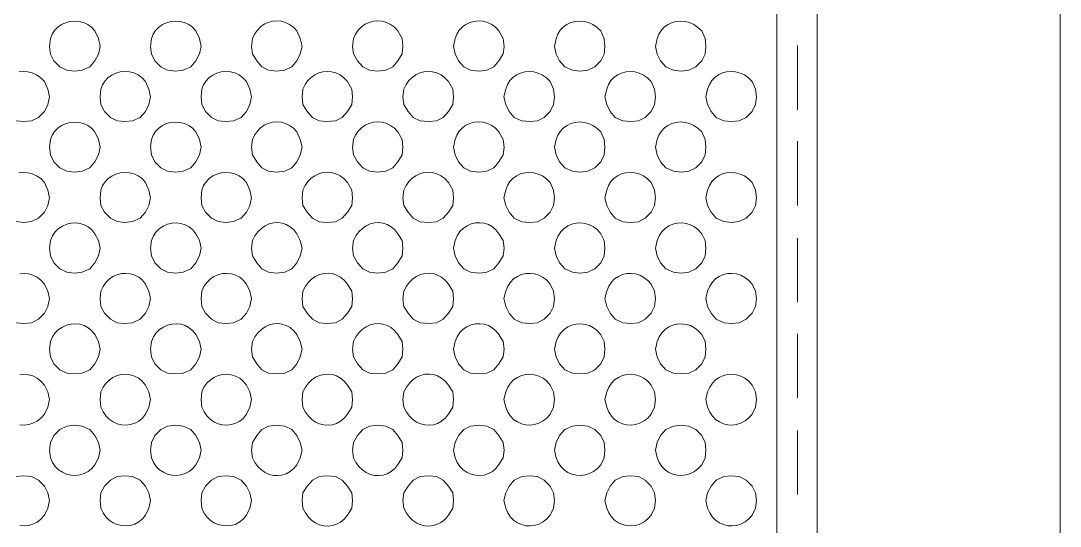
# Model space of a CAD drawing. Extents: x 0 to 248, y -13 to 228.
# Drawn here: x 107.47 to 138.75, y 74.62 to 89.84 of the extents above; entities that cross this region are included whole.
import ezdxf

# ---------------------------------------------------------------- set-up
doc = ezdxf.new("R2010")
doc.units = 0
doc.layers.add('GEOMETRY', color=7, linetype='Continuous')

msp = doc.modelspace()

# ---------------------------------------------------------------- linework, layer by layer
at = {"layer": 'GEOMETRY', "lineweight": 13}
for points in [[(138.747, 18.347), (138.747, 126.021)], [(131.433, 118.732), (131.433, 25.662)], [(130.223, 117.523), (130.223, 26.873)], [(130.841, 89.091), (130.841, 87.159)], [(107.329, 86.825), (107.561, 86.8), (107.792, 86.825), (107.999, 86.929), (108.179, 87.109), (108.282, 87.314), (108.334, 87.546), (108.334, 87.546), (108.282, 87.778), (108.179, 88.011), (108.064, 88.123), (107.94, 88.208), (107.809, 88.267), (107.675, 88.3), (107.54, 88.309), (107.408, 88.295)], [(130.841, 86.207), (130.841, 84.276)], [(107.329, 83.788), (107.561, 83.761), (107.792, 83.788), (107.999, 83.89), (108.179, 84.07), (108.282, 84.277), (108.334, 84.507), (108.334, 84.507), (108.282, 84.739), (108.179, 84.972), (108.064, 85.084), (107.94, 85.169), (107.809, 85.227), (107.675, 85.261), (107.54, 85.27), (107.408, 85.256)], [(130.841, 83.296), (130.841, 81.366)], [(107.329, 80.747), (107.561, 80.722), (107.792, 80.747), (107.999, 80.851), (108.179, 81.031), (108.282, 81.238), (108.334, 81.47), (108.334, 81.47), (108.282, 81.7), (108.179, 81.907), (108.072, 82.025), (107.955, 82.116), (107.83, 82.18), (107.7, 82.218), (107.568, 82.232), (107.438, 82.222)], [(130.841, 80.414), (130.841, 78.481)], [(107.441, 77.675), (107.571, 77.665), (107.703, 77.679), (107.832, 77.719), (107.957, 77.784), (108.073, 77.875), (108.179, 77.994), (108.282, 78.199), (108.334, 78.431), (108.334, 78.431), (108.282, 78.661), (108.179, 78.868), (108.072, 78.987), (107.954, 79.078), (107.829, 79.142), (107.699, 79.181), (107.568, 79.195), (107.438, 79.184)], [(130.841, 77.503), (130.841, 75.571)], [(107.441, 74.637), (107.572, 74.627), (107.703, 74.641), (107.833, 74.681), (107.957, 74.745), (108.073, 74.836), (108.179, 74.955), (108.282, 75.16), (108.334, 75.392), (108.334, 75.392), (108.282, 75.622), (108.179, 75.829), (107.999, 76.009), (107.792, 76.113), (107.561, 76.138), (107.329, 76.113)]]:
    msp.add_lwpolyline(points, dxfattribs=at)
for points in [[(109.853, 89.066), (109.801, 89.298), (109.699, 89.529), (109.596, 89.64), (109.479, 89.725), (109.351, 89.784), (109.217, 89.817), (109.079, 89.827), (108.943, 89.813), (108.811, 89.778), (108.688, 89.72), (108.578, 89.643), (108.483, 89.546), (108.409, 89.431), (108.359, 89.298), (108.333, 89.066), (108.359, 88.834), (108.461, 88.629), (108.642, 88.449), (108.848, 88.345), (109.08, 88.318), (109.312, 88.345), (109.543, 88.449), (109.699, 88.629), (109.801, 88.834), (109.853, 89.066)], [(112.891, 89.066), (112.839, 89.298), (112.738, 89.529), (112.635, 89.64), (112.518, 89.725), (112.39, 89.784), (112.256, 89.817), (112.118, 89.827), (111.982, 89.813), (111.85, 89.778), (111.727, 89.72), (111.617, 89.643), (111.523, 89.546), (111.449, 89.431), (111.398, 89.298), (111.371, 89.066), (111.398, 88.836), (111.5, 88.629), (111.681, 88.449), (111.886, 88.345), (112.119, 88.318), (112.35, 88.345), (112.582, 88.449), (112.738, 88.629), (112.839, 88.836), (112.891, 89.066)], [(115.93, 89.066), (115.878, 89.298), (115.776, 89.529), (115.671, 89.641), (115.554, 89.727), (115.43, 89.787), (115.301, 89.822), (115.17, 89.834), (115.04, 89.822), (114.914, 89.787), (114.794, 89.73), (114.683, 89.652), (114.585, 89.553), (114.502, 89.435), (114.437, 89.298), (114.41, 89.066), (114.437, 88.836), (114.566, 88.629), (114.72, 88.449), (114.925, 88.345), (115.158, 88.32), (115.415, 88.345), (115.621, 88.449), (115.776, 88.629), (115.878, 88.836), (115.93, 89.066)], [(118.968, 89.066), (118.944, 89.298), (118.815, 89.531), (118.709, 89.642), (118.592, 89.727), (118.468, 89.787), (118.338, 89.822), (118.207, 89.833), (118.076, 89.821), (117.95, 89.786), (117.83, 89.729), (117.72, 89.651), (117.622, 89.553), (117.54, 89.435), (117.475, 89.298), (117.449, 89.066), (117.475, 88.836), (117.603, 88.629), (117.758, 88.449), (117.964, 88.345), (118.197, 88.32), (118.453, 88.345), (118.659, 88.449), (118.815, 88.629), (118.944, 88.836), (118.968, 89.066)], [(122.008, 89.066), (121.984, 89.298), (121.854, 89.531), (121.752, 89.641), (121.637, 89.726), (121.511, 89.785), (121.38, 89.82), (121.245, 89.831), (121.111, 89.819), (120.983, 89.784), (120.862, 89.728), (120.754, 89.65), (120.662, 89.552), (120.589, 89.434), (120.54, 89.298), (120.489, 89.066), (120.54, 88.836), (120.643, 88.629), (120.798, 88.449), (121.004, 88.345), (121.261, 88.32), (121.493, 88.345), (121.7, 88.449), (121.854, 88.629), (121.984, 88.836), (122.008, 89.066)], [(125.047, 89.066), (125.023, 89.296), (124.918, 89.529), (124.807, 89.638), (124.685, 89.722), (124.555, 89.781), (124.421, 89.816), (124.285, 89.828), (124.151, 89.816), (124.023, 89.783), (123.903, 89.727), (123.796, 89.65), (123.703, 89.552), (123.63, 89.434), (123.579, 89.296), (123.528, 89.066), (123.579, 88.834), (123.683, 88.629), (123.837, 88.449), (124.068, 88.345), (124.3, 88.318), (124.532, 88.345), (124.738, 88.449), (124.918, 88.629), (125.023, 88.834), (125.047, 89.066)], [(128.086, 89.066), (128.06, 89.298), (127.957, 89.529), (127.846, 89.638), (127.725, 89.721), (127.595, 89.781), (127.461, 89.816), (127.325, 89.828), (127.192, 89.817), (127.064, 89.783), (126.944, 89.728), (126.836, 89.651), (126.744, 89.553), (126.67, 89.435), (126.618, 89.298), (126.566, 89.066), (126.618, 88.834), (126.722, 88.629), (126.875, 88.449), (127.107, 88.345), (127.339, 88.318), (127.571, 88.345), (127.777, 88.449), (127.957, 88.629), (128.06, 88.834), (128.086, 89.066)], [(111.372, 87.545), (111.321, 87.778), (111.218, 88.011), (111.114, 88.123), (110.996, 88.208), (110.867, 88.266), (110.733, 88.3), (110.596, 88.309), (110.46, 88.295), (110.329, 88.259), (110.206, 88.201), (110.096, 88.124), (110.003, 88.027), (109.929, 87.911), (109.879, 87.778), (109.852, 87.545), (109.879, 87.316), (109.982, 87.108), (110.162, 86.929), (110.368, 86.825), (110.6, 86.8), (110.832, 86.825), (111.062, 86.929), (111.218, 87.108), (111.321, 87.316), (111.372, 87.545)], [(114.411, 87.545), (114.36, 87.778), (114.257, 88.011), (114.152, 88.123), (114.034, 88.208), (113.906, 88.266), (113.772, 88.3), (113.635, 88.309), (113.499, 88.295), (113.368, 88.259), (113.246, 88.202), (113.136, 88.124), (113.042, 88.027), (112.968, 87.911), (112.917, 87.778), (112.891, 87.545), (112.917, 87.316), (113.021, 87.108), (113.201, 86.929), (113.407, 86.825), (113.639, 86.8), (113.87, 86.825), (114.101, 86.929), (114.257, 87.108), (114.36, 87.316), (114.411, 87.545)], [(117.45, 87.545), (117.425, 87.778), (117.296, 88.011), (117.19, 88.122), (117.074, 88.207), (116.949, 88.266), (116.82, 88.301), (116.688, 88.313), (116.558, 88.3), (116.431, 88.266), (116.311, 88.209), (116.201, 88.132), (116.103, 88.033), (116.02, 87.915), (115.956, 87.778), (115.93, 87.545), (115.956, 87.314), (116.085, 87.108), (116.24, 86.929), (116.446, 86.825), (116.678, 86.799), (116.934, 86.825), (117.14, 86.929), (117.296, 87.108), (117.425, 87.314), (117.45, 87.545)], [(120.489, 87.545), (120.463, 87.778), (120.335, 88.011), (120.229, 88.122), (120.113, 88.207), (119.988, 88.266), (119.859, 88.301), (119.727, 88.312), (119.597, 88.3), (119.47, 88.265), (119.35, 88.209), (119.24, 88.131), (119.142, 88.033), (119.059, 87.915), (118.995, 87.778), (118.968, 87.545), (118.995, 87.314), (119.124, 87.108), (119.279, 86.929), (119.485, 86.825), (119.743, 86.799), (119.973, 86.825), (120.179, 86.929), (120.335, 87.108), (120.463, 87.314), (120.489, 87.545)], [(123.528, 87.545), (123.502, 87.778), (123.399, 88.01), (123.288, 88.119), (123.166, 88.202), (123.036, 88.261), (122.902, 88.296), (122.766, 88.308), (122.632, 88.296), (122.503, 88.262), (122.384, 88.207), (122.276, 88.13), (122.184, 88.033), (122.11, 87.915), (122.059, 87.778), (122.007, 87.545), (122.059, 87.314), (122.163, 87.108), (122.318, 86.928), (122.549, 86.825), (122.781, 86.799), (123.012, 86.825), (123.218, 86.928), (123.399, 87.108), (123.502, 87.314), (123.528, 87.545)], [(126.566, 87.546), (126.541, 87.778), (126.437, 88.011), (126.327, 88.12), (126.205, 88.203), (126.075, 88.262), (125.941, 88.297), (125.805, 88.308), (125.671, 88.297), (125.542, 88.263), (125.423, 88.207), (125.315, 88.131), (125.223, 88.033), (125.149, 87.916), (125.098, 87.778), (125.046, 87.546), (125.098, 87.314), (125.202, 87.109), (125.356, 86.929), (125.587, 86.825), (125.82, 86.8), (126.051, 86.825), (126.257, 86.929), (126.437, 87.109), (126.541, 87.314), (126.566, 87.546)], [(129.605, 87.546), (129.58, 87.778), (129.476, 88.011), (129.364, 88.12), (129.242, 88.204), (129.111, 88.262), (128.977, 88.297), (128.841, 88.309), (128.708, 88.297), (128.58, 88.264), (128.461, 88.208), (128.354, 88.131), (128.262, 88.033), (128.189, 87.916), (128.137, 87.778), (128.085, 87.546), (128.137, 87.314), (128.241, 87.109), (128.394, 86.929), (128.626, 86.825), (128.859, 86.8), (129.089, 86.825), (129.295, 86.929), (129.476, 87.109), (129.58, 87.314), (129.605, 87.546)], [(109.853, 86.027), (109.801, 86.259), (109.699, 86.49), (109.596, 86.601), (109.479, 86.686), (109.351, 86.744), (109.217, 86.778), (109.079, 86.788), (108.943, 86.774), (108.811, 86.738), (108.688, 86.681), (108.578, 86.604), (108.483, 86.507), (108.409, 86.392), (108.359, 86.259), (108.333, 86.027), (108.359, 85.797), (108.461, 85.59), (108.642, 85.41), (108.848, 85.306), (109.08, 85.281), (109.312, 85.306), (109.543, 85.41), (109.699, 85.59), (109.801, 85.797), (109.853, 86.027)], [(112.891, 86.027), (112.839, 86.259), (112.738, 86.49), (112.636, 86.601), (112.518, 86.686), (112.391, 86.745), (112.256, 86.778), (112.119, 86.788), (111.982, 86.775), (111.851, 86.739), (111.728, 86.682), (111.617, 86.604), (111.523, 86.507), (111.449, 86.392), (111.398, 86.259), (111.371, 86.027), (111.398, 85.797), (111.5, 85.59), (111.681, 85.41), (111.886, 85.306), (112.119, 85.281), (112.35, 85.306), (112.582, 85.41), (112.738, 85.59), (112.839, 85.797), (112.891, 86.027)], [(115.93, 86.029), (115.878, 86.259), (115.776, 86.49), (115.671, 86.602), (115.554, 86.688), (115.43, 86.748), (115.301, 86.783), (115.17, 86.795), (115.04, 86.782), (114.914, 86.748), (114.794, 86.691), (114.683, 86.613), (114.585, 86.514), (114.502, 86.396), (114.437, 86.259), (114.41, 86.029), (114.437, 85.797), (114.566, 85.59), (114.72, 85.41), (114.925, 85.306), (115.158, 85.281), (115.415, 85.306), (115.621, 85.41), (115.776, 85.59), (115.878, 85.797), (115.93, 86.029)], [(118.968, 86.029), (118.944, 86.259), (118.815, 86.492), (118.709, 86.603), (118.592, 86.688), (118.468, 86.748), (118.338, 86.783), (118.207, 86.795), (118.076, 86.782), (117.95, 86.748), (117.83, 86.691), (117.72, 86.613), (117.622, 86.514), (117.54, 86.396), (117.475, 86.259), (117.449, 86.029), (117.475, 85.797), (117.603, 85.59), (117.758, 85.41), (117.964, 85.306), (118.197, 85.281), (118.453, 85.306), (118.659, 85.41), (118.815, 85.59), (118.944, 85.797), (118.968, 86.029)], [(122.008, 86.029), (121.984, 86.259), (121.854, 86.492), (121.752, 86.602), (121.637, 86.687), (121.512, 86.747), (121.38, 86.782), (121.246, 86.793), (121.112, 86.78), (120.983, 86.746), (120.863, 86.689), (120.755, 86.612), (120.662, 86.513), (120.589, 86.396), (120.54, 86.259), (120.489, 86.029), (120.54, 85.797), (120.643, 85.59), (120.798, 85.41), (121.004, 85.306), (121.261, 85.281), (121.493, 85.306), (121.7, 85.41), (121.854, 85.59), (121.984, 85.797), (122.008, 86.029)], [(125.047, 86.027), (125.023, 86.259), (124.918, 86.49), (124.806, 86.599), (124.683, 86.683), (124.553, 86.742), (124.419, 86.777), (124.284, 86.789), (124.151, 86.777), (124.023, 86.743), (123.904, 86.688), (123.797, 86.611), (123.705, 86.513), (123.631, 86.396), (123.579, 86.259), (123.528, 86.027), (123.579, 85.797), (123.683, 85.59), (123.837, 85.41), (124.068, 85.306), (124.3, 85.281), (124.532, 85.306), (124.738, 85.41), (124.918, 85.59), (125.023, 85.797), (125.047, 86.027)], [(128.086, 86.027), (128.06, 86.259), (127.957, 86.49), (127.845, 86.599), (127.722, 86.683), (127.592, 86.742), (127.458, 86.777), (127.323, 86.789), (127.19, 86.778), (127.062, 86.744), (126.943, 86.688), (126.836, 86.611), (126.744, 86.514), (126.67, 86.396), (126.618, 86.259), (126.566, 86.027), (126.618, 85.797), (126.722, 85.59), (126.875, 85.41), (127.107, 85.306), (127.339, 85.281), (127.571, 85.306), (127.777, 85.41), (127.957, 85.59), (128.06, 85.797), (128.086, 86.027)], [(111.372, 84.507), (111.321, 84.739), (111.218, 84.972), (111.114, 85.084), (110.996, 85.168), (110.867, 85.227), (110.733, 85.26), (110.596, 85.27), (110.46, 85.256), (110.329, 85.22), (110.206, 85.162), (110.096, 85.084), (110.003, 84.987), (109.929, 84.872), (109.879, 84.739), (109.852, 84.507), (109.879, 84.277), (109.982, 84.07), (110.162, 83.89), (110.368, 83.788), (110.6, 83.761), (110.832, 83.788), (111.062, 83.89), (111.218, 84.07), (111.321, 84.277), (111.372, 84.507)], [(114.411, 84.507), (114.36, 84.739), (114.257, 84.972), (114.152, 85.084), (114.034, 85.168), (113.906, 85.227), (113.772, 85.261), (113.635, 85.27), (113.499, 85.256), (113.368, 85.22), (113.246, 85.163), (113.136, 85.085), (113.042, 84.988), (112.968, 84.872), (112.917, 84.739), (112.891, 84.507), (112.917, 84.277), (113.021, 84.07), (113.201, 83.89), (113.407, 83.788), (113.639, 83.761), (113.87, 83.788), (114.101, 83.89), (114.257, 84.07), (114.36, 84.277), (114.411, 84.507)], [(117.45, 84.506), (117.425, 84.739), (117.296, 84.97), (117.19, 85.083), (117.073, 85.169), (116.949, 85.229), (116.82, 85.265), (116.689, 85.276), (116.56, 85.264), (116.433, 85.229), (116.314, 85.172), (116.203, 85.094), (116.105, 84.995), (116.021, 84.877), (115.956, 84.739), (115.93, 84.506), (115.956, 84.277), (116.085, 84.069), (116.24, 83.89), (116.446, 83.786), (116.678, 83.761), (116.934, 83.786), (117.14, 83.89), (117.296, 84.069), (117.425, 84.277), (117.45, 84.506)], [(120.489, 84.506), (120.463, 84.739), (120.335, 84.97), (120.229, 85.083), (120.112, 85.169), (119.988, 85.229), (119.859, 85.265), (119.728, 85.276), (119.599, 85.264), (119.472, 85.229), (119.353, 85.172), (119.242, 85.094), (119.144, 84.995), (119.06, 84.877), (118.995, 84.739), (118.968, 84.506), (118.995, 84.277), (119.124, 84.069), (119.279, 83.89), (119.485, 83.786), (119.743, 83.761), (119.973, 83.786), (120.179, 83.89), (120.335, 84.069), (120.463, 84.277), (120.489, 84.506)], [(123.528, 84.507), (123.502, 84.739), (123.399, 84.97), (123.288, 85.08), (123.166, 85.164), (123.036, 85.223), (122.902, 85.259), (122.767, 85.27), (122.633, 85.259), (122.505, 85.225), (122.385, 85.169), (122.278, 85.092), (122.185, 84.994), (122.111, 84.877), (122.059, 84.739), (122.007, 84.507), (122.059, 84.277), (122.163, 84.07), (122.318, 83.89), (122.549, 83.786), (122.781, 83.761), (123.012, 83.786), (123.218, 83.89), (123.399, 84.07), (123.502, 84.277), (123.528, 84.507)], [(126.566, 84.507), (126.541, 84.739), (126.437, 84.972), (126.326, 85.081), (126.203, 85.165), (126.073, 85.224), (125.939, 85.259), (125.803, 85.27), (125.669, 85.259), (125.541, 85.225), (125.422, 85.169), (125.315, 85.092), (125.223, 84.994), (125.149, 84.876), (125.098, 84.739), (125.046, 84.507), (125.098, 84.277), (125.202, 84.07), (125.356, 83.89), (125.587, 83.786), (125.82, 83.761), (126.051, 83.786), (126.257, 83.89), (126.437, 84.07), (126.541, 84.277), (126.566, 84.507)], [(129.605, 84.507), (129.58, 84.739), (129.476, 84.972), (129.364, 85.081), (129.242, 85.164), (129.111, 85.223), (128.977, 85.258), (128.841, 85.27), (128.708, 85.258), (128.58, 85.225), (128.461, 85.169), (128.354, 85.092), (128.262, 84.994), (128.189, 84.876), (128.137, 84.739), (128.085, 84.507), (128.137, 84.277), (128.241, 84.07), (128.394, 83.89), (128.626, 83.788), (128.859, 83.761), (129.089, 83.788), (129.295, 83.89), (129.476, 84.07), (129.58, 84.277), (129.605, 84.507)], [(109.853, 82.989), (109.801, 83.219), (109.699, 83.425), (109.607, 83.542), (109.498, 83.632), (109.378, 83.696), (109.248, 83.736), (109.114, 83.751), (108.979, 83.742), (108.847, 83.71), (108.721, 83.656), (108.605, 83.578), (108.504, 83.48), (108.421, 83.36), (108.359, 83.219), (108.333, 82.989), (108.359, 82.757), (108.461, 82.55), (108.642, 82.37), (108.848, 82.266), (109.08, 82.241), (109.312, 82.266), (109.543, 82.37), (109.699, 82.55), (109.801, 82.757), (109.853, 82.989)], [(112.891, 82.989), (112.839, 83.219), (112.738, 83.425), (112.646, 83.542), (112.537, 83.633), (112.416, 83.697), (112.287, 83.737), (112.153, 83.752), (112.018, 83.744), (111.886, 83.711), (111.76, 83.656), (111.645, 83.579), (111.543, 83.48), (111.46, 83.36), (111.398, 83.219), (111.371, 82.989), (111.398, 82.757), (111.5, 82.55), (111.681, 82.37), (111.886, 82.266), (112.119, 82.241), (112.35, 82.266), (112.582, 82.37), (112.738, 82.55), (112.839, 82.757), (112.891, 82.989)], [(115.93, 82.989), (115.878, 83.219), (115.776, 83.425), (115.68, 83.544), (115.571, 83.636), (115.453, 83.702), (115.328, 83.743), (115.2, 83.759), (115.071, 83.751), (114.944, 83.719), (114.822, 83.664), (114.707, 83.586), (114.603, 83.485), (114.512, 83.363), (114.437, 83.219), (114.41, 82.989), (114.437, 82.757), (114.566, 82.55), (114.72, 82.37), (114.925, 82.266), (115.158, 82.241), (115.415, 82.266), (115.621, 82.37), (115.776, 82.55), (115.878, 82.757), (115.93, 82.989)], [(118.968, 82.989), (118.944, 83.219), (118.815, 83.425), (118.719, 83.544), (118.61, 83.636), (118.492, 83.702), (118.367, 83.743), (118.239, 83.759), (118.109, 83.751), (117.982, 83.719), (117.86, 83.664), (117.745, 83.586), (117.641, 83.485), (117.55, 83.363), (117.475, 83.219), (117.449, 82.989), (117.475, 82.757), (117.603, 82.55), (117.758, 82.37), (117.964, 82.266), (118.197, 82.241), (118.453, 82.266), (118.659, 82.37), (118.815, 82.55), (118.944, 82.757), (118.968, 82.989)], [(122.008, 82.989), (121.984, 83.219), (121.854, 83.425), (121.763, 83.542), (121.657, 83.632), (121.539, 83.698), (121.412, 83.74), (121.281, 83.757), (121.149, 83.75), (121.019, 83.719), (120.896, 83.665), (120.782, 83.587), (120.683, 83.487), (120.601, 83.364), (120.54, 83.219), (120.489, 82.989), (120.54, 82.757), (120.643, 82.552), (120.798, 82.37), (121.004, 82.266), (121.261, 82.241), (121.493, 82.266), (121.7, 82.37), (121.854, 82.552), (121.984, 82.757), (122.008, 82.989)], [(125.047, 82.989), (125.023, 83.219), (124.918, 83.425), (124.817, 83.54), (124.703, 83.63), (124.579, 83.695), (124.449, 83.735), (124.316, 83.752), (124.182, 83.744), (124.053, 83.713), (123.931, 83.659), (123.819, 83.582), (123.72, 83.483), (123.639, 83.362), (123.579, 83.219), (123.528, 82.989), (123.579, 82.757), (123.683, 82.55), (123.837, 82.37), (124.068, 82.266), (124.3, 82.241), (124.532, 82.266), (124.738, 82.37), (124.918, 82.55), (125.023, 82.757), (125.047, 82.989)], [(128.086, 82.989), (128.06, 83.219), (127.957, 83.425), (127.856, 83.54), (127.742, 83.63), (127.619, 83.695), (127.488, 83.735), (127.355, 83.752), (127.221, 83.744), (127.092, 83.713), (126.969, 83.659), (126.857, 83.582), (126.759, 83.483), (126.678, 83.362), (126.618, 83.219), (126.566, 82.989), (126.618, 82.757), (126.722, 82.55), (126.875, 82.37), (127.107, 82.266), (127.339, 82.241), (127.571, 82.266), (127.777, 82.37), (127.957, 82.55), (128.06, 82.757), (128.086, 82.989)], [(111.372, 81.47), (111.321, 81.7), (111.218, 81.907), (111.124, 82.024), (111.014, 82.114), (110.893, 82.178), (110.763, 82.217), (110.629, 82.232), (110.494, 82.223), (110.363, 82.19), (110.238, 82.135), (110.123, 82.058), (110.022, 81.959), (109.94, 81.84), (109.879, 81.7), (109.852, 81.47), (109.879, 81.238), (109.982, 81.031), (110.162, 80.851), (110.368, 80.747), (110.6, 80.722), (110.832, 80.747), (111.062, 80.851), (111.218, 81.031), (111.321, 81.238), (111.372, 81.47)], [(114.411, 81.47), (114.36, 81.7), (114.257, 81.907), (114.163, 82.023), (114.053, 82.113), (113.932, 82.178), (113.802, 82.217), (113.668, 82.232), (113.534, 82.223), (113.402, 82.19), (113.277, 82.135), (113.162, 82.058), (113.061, 81.959), (112.978, 81.84), (112.917, 81.7), (112.891, 81.47), (112.917, 81.238), (113.021, 81.031), (113.201, 80.851), (113.407, 80.747), (113.639, 80.722), (113.87, 80.747), (114.101, 80.851), (114.257, 81.031), (114.36, 81.238), (114.411, 81.47)], [(117.45, 81.468), (117.425, 81.7), (117.296, 81.907), (117.197, 82.025), (117.087, 82.117), (116.968, 82.182), (116.843, 82.223), (116.715, 82.238), (116.586, 82.229), (116.459, 82.197), (116.338, 82.142), (116.224, 82.064), (116.12, 81.964), (116.03, 81.842), (115.956, 81.7), (115.93, 81.468), (115.956, 81.238), (116.085, 81.031), (116.24, 80.851), (116.446, 80.747), (116.678, 80.722), (116.934, 80.747), (117.14, 80.851), (117.296, 81.031), (117.425, 81.238), (117.45, 81.468)], [(120.489, 81.467), (120.463, 81.7), (120.335, 81.907), (120.237, 82.025), (120.127, 82.117), (120.008, 82.182), (119.883, 82.223), (119.754, 82.238), (119.626, 82.23), (119.499, 82.198), (119.377, 82.142), (119.263, 82.064), (119.159, 81.964), (119.069, 81.842), (118.995, 81.7), (118.968, 81.467), (118.995, 81.238), (119.124, 81.03), (119.279, 80.851), (119.485, 80.747), (119.743, 80.722), (119.973, 80.747), (120.179, 80.851), (120.335, 81.03), (120.463, 81.238), (120.489, 81.467)], [(123.528, 81.47), (123.502, 81.7), (123.399, 81.907), (123.298, 82.022), (123.183, 82.111), (123.059, 82.176), (122.928, 82.216), (122.795, 82.232), (122.662, 82.224), (122.533, 82.193), (122.41, 82.139), (122.298, 82.063), (122.2, 81.964), (122.119, 81.843), (122.059, 81.7), (122.007, 81.47), (122.059, 81.238), (122.163, 81.031), (122.318, 80.851), (122.549, 80.747), (122.781, 80.722), (123.012, 80.747), (123.218, 80.851), (123.399, 81.031), (123.502, 81.238), (123.528, 81.47)], [(126.566, 81.47), (126.541, 81.7), (126.437, 81.907), (126.336, 82.021), (126.221, 82.111), (126.097, 82.175), (125.967, 82.216), (125.833, 82.232), (125.7, 82.224), (125.571, 82.193), (125.449, 82.139), (125.337, 82.063), (125.239, 81.964), (125.158, 81.843), (125.098, 81.7), (125.046, 81.47), (125.098, 81.238), (125.202, 81.031), (125.356, 80.851), (125.587, 80.747), (125.82, 80.722), (126.051, 80.747), (126.257, 80.851), (126.437, 81.031), (126.541, 81.238), (126.566, 81.47)], [(129.605, 81.47), (129.58, 81.7), (129.476, 81.907), (129.374, 82.021), (129.26, 82.11), (129.135, 82.175), (129.005, 82.215), (128.872, 82.232), (128.739, 82.224), (128.61, 82.193), (128.488, 82.14), (128.376, 82.063), (128.278, 81.964), (128.198, 81.843), (128.137, 81.7), (128.085, 81.47), (128.137, 81.238), (128.241, 81.031), (128.394, 80.851), (128.626, 80.747), (128.859, 80.722), (129.089, 80.747), (129.295, 80.851), (129.476, 81.031), (129.58, 81.238), (129.605, 81.47)], [(109.853, 79.948), (109.801, 80.18), (109.699, 80.387), (109.606, 80.504), (109.496, 80.594), (109.375, 80.659), (109.245, 80.698), (109.111, 80.713), (108.976, 80.704), (108.844, 80.672), (108.718, 80.616), (108.603, 80.539), (108.503, 80.44), (108.42, 80.321), (108.359, 80.18), (108.333, 79.948), (108.359, 79.718), (108.461, 79.511), (108.642, 79.332), (108.848, 79.227), (109.08, 79.202), (109.312, 79.227), (109.543, 79.332), (109.699, 79.511), (109.801, 79.718), (109.853, 79.948)], [(112.891, 79.948), (112.839, 80.18), (112.738, 80.387), (112.645, 80.504), (112.536, 80.594), (112.414, 80.659), (112.284, 80.698), (112.15, 80.713), (112.015, 80.704), (111.883, 80.672), (111.757, 80.616), (111.643, 80.539), (111.542, 80.44), (111.459, 80.321), (111.398, 80.18), (111.371, 79.948), (111.398, 79.718), (111.5, 79.511), (111.681, 79.332), (111.886, 79.227), (112.119, 79.202), (112.35, 79.227), (112.582, 79.332), (112.738, 79.511), (112.839, 79.718), (112.891, 79.948)], [(115.93, 79.948), (115.878, 80.18), (115.776, 80.387), (115.679, 80.506), (115.569, 80.597), (115.451, 80.663), (115.326, 80.704), (115.198, 80.72), (115.069, 80.711), (114.942, 80.679), (114.82, 80.624), (114.705, 80.546), (114.602, 80.446), (114.511, 80.324), (114.437, 80.18), (114.41, 79.948), (114.437, 79.718), (114.566, 79.511), (114.72, 79.332), (114.925, 79.227), (115.158, 79.202), (115.415, 79.227), (115.621, 79.332), (115.776, 79.511), (115.878, 79.718), (115.93, 79.948)], [(118.968, 79.948), (118.944, 80.18), (118.815, 80.387), (118.718, 80.505), (118.608, 80.597), (118.49, 80.663), (118.365, 80.704), (118.236, 80.719), (118.107, 80.711), (117.98, 80.679), (117.857, 80.624), (117.743, 80.546), (117.639, 80.445), (117.549, 80.324), (117.475, 80.18), (117.449, 79.948), (117.475, 79.718), (117.603, 79.511), (117.758, 79.332), (117.964, 79.229), (118.197, 79.202), (118.453, 79.229), (118.659, 79.332), (118.815, 79.511), (118.944, 79.718), (118.968, 79.948)], [(122.008, 79.95), (121.984, 80.18), (121.854, 80.387), (121.763, 80.503), (121.656, 80.594), (121.537, 80.659), (121.41, 80.7), (121.279, 80.717), (121.146, 80.71), (121.017, 80.679), (120.893, 80.625), (120.78, 80.547), (120.681, 80.447), (120.6, 80.325), (120.54, 80.18), (120.489, 79.95), (120.54, 79.718), (120.643, 79.511), (120.798, 79.332), (121.004, 79.229), (121.261, 79.202), (121.493, 79.229), (121.7, 79.332), (121.854, 79.511), (121.984, 79.718), (122.008, 79.95)], [(125.047, 79.948), (125.023, 80.18), (124.918, 80.385), (124.817, 80.501), (124.703, 80.591), (124.579, 80.657), (124.449, 80.697), (124.316, 80.714), (124.182, 80.706), (124.053, 80.675), (123.93, 80.621), (123.818, 80.544), (123.72, 80.445), (123.639, 80.323), (123.579, 80.18), (123.528, 79.948), (123.579, 79.718), (123.683, 79.511), (123.837, 79.332), (124.068, 79.227), (124.3, 79.202), (124.532, 79.227), (124.738, 79.332), (124.918, 79.511), (125.023, 79.718), (125.047, 79.948)], [(128.086, 79.948), (128.06, 80.18), (127.957, 80.387), (127.856, 80.502), (127.742, 80.592), (127.618, 80.657), (127.487, 80.697), (127.353, 80.713), (127.22, 80.705), (127.09, 80.674), (126.968, 80.62), (126.856, 80.544), (126.758, 80.444), (126.677, 80.323), (126.618, 80.18), (126.566, 79.948), (126.618, 79.718), (126.722, 79.511), (126.875, 79.332), (127.107, 79.227), (127.339, 79.202), (127.571, 79.227), (127.777, 79.332), (127.957, 79.511), (128.06, 79.718), (128.086, 79.948)], [(111.372, 78.431), (111.321, 78.661), (111.218, 78.868), (111.123, 78.985), (111.014, 79.075), (110.892, 79.14), (110.762, 79.179), (110.629, 79.194), (110.494, 79.185), (110.362, 79.152), (110.238, 79.097), (110.123, 79.019), (110.023, 78.92), (109.94, 78.801), (109.879, 78.661), (109.852, 78.431), (109.879, 78.199), (109.941, 78.058), (110.024, 77.938), (110.125, 77.839), (110.241, 77.761), (110.366, 77.706), (110.498, 77.674), (110.633, 77.665), (110.767, 77.681), (110.896, 77.721), (111.017, 77.786), (111.125, 77.877), (111.218, 77.994), (111.321, 78.199), (111.372, 78.431)], [(114.411, 78.431), (114.36, 78.663), (114.257, 78.868), (114.162, 78.985), (114.053, 79.075), (113.931, 79.14), (113.802, 79.179), (113.669, 79.194), (113.535, 79.185), (113.403, 79.153), (113.279, 79.098), (113.164, 79.02), (113.063, 78.922), (112.979, 78.802), (112.917, 78.663), (112.891, 78.431), (112.917, 78.199), (112.98, 78.058), (113.064, 77.938), (113.165, 77.839), (113.28, 77.761), (113.406, 77.706), (113.538, 77.674), (113.672, 77.665), (113.806, 77.681), (113.935, 77.721), (114.055, 77.786), (114.164, 77.877), (114.257, 77.994), (114.36, 78.199), (114.411, 78.431)], [(117.45, 78.431), (117.425, 78.661), (117.296, 78.868), (117.197, 78.986), (117.087, 79.078), (116.968, 79.144), (116.843, 79.184), (116.715, 79.2), (116.586, 79.191), (116.459, 79.158), (116.338, 79.103), (116.224, 79.025), (116.12, 78.925), (116.03, 78.803), (115.956, 78.661), (115.93, 78.431), (115.956, 78.199), (116.03, 78.056), (116.12, 77.934), (116.224, 77.833), (116.338, 77.755), (116.46, 77.699), (116.587, 77.667), (116.716, 77.659), (116.845, 77.674), (116.97, 77.715), (117.088, 77.781), (117.198, 77.873), (117.296, 77.992), (117.425, 78.199), (117.45, 78.431)], [(120.489, 78.431), (120.463, 78.661), (120.335, 78.868), (120.236, 78.986), (120.126, 79.078), (120.008, 79.144), (119.883, 79.185), (119.754, 79.201), (119.626, 79.192), (119.499, 79.159), (119.377, 79.104), (119.263, 79.026), (119.16, 78.925), (119.069, 78.804), (118.995, 78.661), (118.968, 78.431), (118.995, 78.199), (119.069, 78.056), (119.16, 77.933), (119.263, 77.833), (119.378, 77.755), (119.5, 77.699), (119.627, 77.667), (119.756, 77.659), (119.884, 77.675), (120.009, 77.715), (120.128, 77.782), (120.237, 77.874), (120.335, 77.992), (120.463, 78.199), (120.489, 78.431)], [(123.528, 78.431), (123.502, 78.661), (123.399, 78.868), (123.298, 78.983), (123.183, 79.073), (123.059, 79.138), (122.928, 79.178), (122.795, 79.194), (122.662, 79.187), (122.533, 79.155), (122.41, 79.101), (122.298, 79.024), (122.2, 78.925), (122.119, 78.804), (122.059, 78.661), (122.007, 78.431), (122.059, 78.199), (122.119, 78.056), (122.2, 77.935), (122.298, 77.836), (122.41, 77.759), (122.532, 77.705), (122.662, 77.674), (122.795, 77.666), (122.929, 77.682), (123.06, 77.722), (123.184, 77.787), (123.298, 77.877), (123.399, 77.992), (123.502, 78.199), (123.528, 78.431)], [(126.566, 78.431), (126.541, 78.661), (126.437, 78.868), (126.336, 78.983), (126.221, 79.073), (126.097, 79.137), (125.967, 79.178), (125.833, 79.194), (125.7, 79.186), (125.571, 79.155), (125.449, 79.101), (125.337, 79.024), (125.239, 78.925), (125.158, 78.804), (125.098, 78.661), (125.046, 78.431), (125.098, 78.199), (125.158, 78.056), (125.238, 77.935), (125.336, 77.836), (125.448, 77.759), (125.571, 77.705), (125.701, 77.674), (125.834, 77.666), (125.968, 77.682), (126.099, 77.722), (126.223, 77.787), (126.337, 77.877), (126.437, 77.992), (126.541, 78.199), (126.566, 78.431)], [(129.605, 78.431), (129.58, 78.661), (129.476, 78.868), (129.374, 78.982), (129.26, 79.072), (129.135, 79.137), (129.005, 79.177), (128.872, 79.193), (128.739, 79.186), (128.61, 79.155), (128.488, 79.101), (128.376, 79.024), (128.278, 78.925), (128.198, 78.804), (128.137, 78.661), (128.085, 78.431), (128.137, 78.199), (128.198, 78.056), (128.279, 77.934), (128.377, 77.835), (128.489, 77.758), (128.612, 77.704), (128.741, 77.673), (128.874, 77.666), (129.008, 77.682), (129.138, 77.723), (129.262, 77.788), (129.376, 77.878), (129.476, 77.994), (129.58, 78.199), (129.605, 78.431)], [(109.853, 76.909), (109.801, 77.141), (109.699, 77.348), (109.543, 77.528), (109.312, 77.632), (109.08, 77.657), (108.848, 77.632), (108.642, 77.528), (108.461, 77.348), (108.359, 77.141), (108.333, 76.909), (108.359, 76.679), (108.42, 76.539), (108.503, 76.42), (108.603, 76.321), (108.718, 76.244), (108.844, 76.189), (108.976, 76.157), (109.112, 76.148), (109.246, 76.163), (109.376, 76.202), (109.497, 76.266), (109.606, 76.356), (109.699, 76.472), (109.801, 76.679), (109.853, 76.909)], [(112.891, 76.911), (112.839, 77.141), (112.738, 77.348), (112.582, 77.528), (112.35, 77.632), (112.119, 77.657), (111.886, 77.632), (111.681, 77.528), (111.5, 77.348), (111.398, 77.141), (111.371, 76.911), (111.398, 76.679), (111.459, 76.539), (111.542, 76.419), (111.642, 76.321), (111.757, 76.244), (111.883, 76.189), (112.015, 76.156), (112.15, 76.147), (112.285, 76.162), (112.414, 76.202), (112.536, 76.266), (112.645, 76.356), (112.738, 76.472), (112.839, 76.679), (112.891, 76.911)], [(115.93, 76.911), (115.878, 77.141), (115.776, 77.348), (115.621, 77.528), (115.415, 77.632), (115.158, 77.657), (114.925, 77.632), (114.72, 77.528), (114.566, 77.348), (114.437, 77.141), (114.41, 76.911), (114.437, 76.679), (114.511, 76.537), (114.602, 76.415), (114.705, 76.315), (114.82, 76.237), (114.942, 76.181), (115.069, 76.149), (115.198, 76.141), (115.326, 76.157), (115.451, 76.197), (115.57, 76.263), (115.679, 76.354), (115.776, 76.472), (115.878, 76.679), (115.93, 76.911)], [(118.968, 76.911), (118.944, 77.141), (118.815, 77.348), (118.659, 77.528), (118.453, 77.632), (118.197, 77.657), (117.964, 77.632), (117.758, 77.528), (117.603, 77.348), (117.475, 77.141), (117.449, 76.911), (117.475, 76.679), (117.55, 76.536), (117.641, 76.414), (117.745, 76.314), (117.859, 76.236), (117.982, 76.181), (118.109, 76.149), (118.238, 76.141), (118.367, 76.157), (118.491, 76.198), (118.61, 76.264), (118.719, 76.356), (118.815, 76.474), (118.944, 76.679), (118.968, 76.911)], [(122.008, 76.911), (121.984, 77.141), (121.854, 77.348), (121.7, 77.528), (121.493, 77.632), (121.261, 77.659), (121.004, 77.632), (120.798, 77.528), (120.643, 77.348), (120.54, 77.141), (120.489, 76.911), (120.54, 76.679), (120.6, 76.535), (120.682, 76.413), (120.782, 76.313), (120.895, 76.236), (121.019, 76.182), (121.149, 76.151), (121.281, 76.144), (121.412, 76.161), (121.539, 76.202), (121.657, 76.268), (121.763, 76.359), (121.854, 76.474), (121.984, 76.679), (122.008, 76.911)], [(125.047, 76.909), (125.023, 77.141), (124.918, 77.348), (124.738, 77.528), (124.532, 77.632), (124.3, 77.657), (124.068, 77.632), (123.837, 77.528), (123.683, 77.348), (123.579, 77.141), (123.528, 76.909), (123.579, 76.679), (123.639, 76.537), (123.719, 76.416), (123.817, 76.317), (123.929, 76.24), (124.051, 76.186), (124.181, 76.155), (124.314, 76.148), (124.448, 76.164), (124.578, 76.204), (124.702, 76.268), (124.817, 76.358), (124.918, 76.472), (125.023, 76.679), (125.047, 76.909)], [(128.086, 76.909), (128.06, 77.141), (127.957, 77.348), (127.777, 77.528), (127.571, 77.632), (127.339, 77.657), (127.107, 77.632), (126.875, 77.528), (126.722, 77.348), (126.618, 77.141), (126.566, 76.909), (126.618, 76.679), (126.677, 76.537), (126.758, 76.416), (126.856, 76.317), (126.968, 76.24), (127.09, 76.186), (127.22, 76.156), (127.353, 76.148), (127.487, 76.164), (127.618, 76.204), (127.742, 76.269), (127.856, 76.358), (127.957, 76.472), (128.06, 76.679), (128.086, 76.909)], [(111.372, 75.392), (111.321, 75.622), (111.218, 75.829), (111.062, 76.009), (110.832, 76.113), (110.6, 76.138), (110.368, 76.113), (110.162, 76.009), (109.982, 75.829), (109.879, 75.622), (109.852, 75.392), (109.879, 75.16), (109.941, 75.019), (110.024, 74.899), (110.125, 74.8), (110.241, 74.723), (110.366, 74.668), (110.498, 74.636), (110.633, 74.628), (110.767, 74.643), (110.896, 74.683), (111.017, 74.748), (111.126, 74.838), (111.218, 74.955), (111.321, 75.16), (111.372, 75.392)], [(114.411, 75.392), (114.36, 75.622), (114.257, 75.829), (114.101, 76.009), (113.87, 76.113), (113.639, 76.138), (113.407, 76.113), (113.201, 76.009), (113.021, 75.829), (112.917, 75.622), (112.891, 75.392), (112.917, 75.16), (112.979, 75.019), (113.063, 74.899), (113.165, 74.8), (113.28, 74.723), (113.406, 74.668), (113.538, 74.636), (113.672, 74.628), (113.806, 74.643), (113.935, 74.683), (114.056, 74.748), (114.164, 74.838), (114.257, 74.955), (114.36, 75.16), (114.411, 75.392)], [(117.45, 75.392), (117.425, 75.622), (117.296, 75.829), (117.14, 76.008), (116.934, 76.113), (116.678, 76.138), (116.446, 76.113), (116.24, 76.008), (116.085, 75.829), (115.956, 75.622), (115.93, 75.392), (115.956, 75.16), (116.03, 75.017), (116.12, 74.895), (116.224, 74.794), (116.338, 74.716), (116.46, 74.661), (116.587, 74.629), (116.716, 74.62), (116.845, 74.636), (116.97, 74.677), (117.088, 74.743), (117.198, 74.835), (117.296, 74.953), (117.425, 75.16), (117.45, 75.392)], [(120.489, 75.392), (120.463, 75.622), (120.335, 75.829), (120.179, 76.008), (119.973, 76.113), (119.743, 76.138), (119.485, 76.113), (119.279, 76.008), (119.124, 75.829), (118.995, 75.622), (118.968, 75.392), (118.995, 75.16), (119.07, 75.016), (119.161, 74.894), (119.265, 74.793), (119.38, 74.715), (119.502, 74.66), (119.629, 74.628), (119.758, 74.62), (119.886, 74.636), (120.011, 74.677), (120.129, 74.744), (120.238, 74.836), (120.335, 74.955), (120.463, 75.16), (120.489, 75.392)], [(123.528, 75.392), (123.502, 75.622), (123.399, 75.829), (123.218, 76.009), (123.012, 76.113), (122.781, 76.138), (122.549, 76.113), (122.318, 76.009), (122.163, 75.829), (122.059, 75.622), (122.007, 75.392), (122.059, 75.16), (122.119, 75.017), (122.2, 74.896), (122.298, 74.797), (122.411, 74.72), (122.533, 74.666), (122.663, 74.634), (122.796, 74.627), (122.93, 74.643), (123.061, 74.683), (123.184, 74.749), (123.298, 74.839), (123.399, 74.955), (123.502, 75.16), (123.528, 75.392)], [(126.566, 75.392), (126.541, 75.622), (126.437, 75.829), (126.257, 76.009), (126.051, 76.113), (125.82, 76.138), (125.587, 76.113), (125.356, 76.009), (125.202, 75.829), (125.098, 75.622), (125.046, 75.392), (125.098, 75.16), (125.158, 75.018), (125.239, 74.897), (125.337, 74.798), (125.449, 74.721), (125.572, 74.667), (125.702, 74.636), (125.836, 74.628), (125.969, 74.644), (126.1, 74.685), (126.224, 74.75), (126.337, 74.84), (126.437, 74.955), (126.541, 75.16), (126.566, 75.392)], [(129.605, 75.392), (129.58, 75.622), (129.476, 75.829), (129.295, 76.009), (129.089, 76.113), (128.859, 76.138), (128.626, 76.113), (128.394, 76.009), (128.241, 75.829), (128.137, 75.622), (128.085, 75.392), (128.137, 75.16), (128.198, 75.017), (128.279, 74.896), (128.377, 74.797), (128.489, 74.72), (128.612, 74.666), (128.741, 74.635), (128.874, 74.628), (129.008, 74.644), (129.138, 74.685), (129.262, 74.75), (129.376, 74.84), (129.476, 74.955), (129.58, 75.16), (129.605, 75.392)]]:
    msp.add_lwpolyline(points, close=True, dxfattribs=at)

doc.saveas('drawing.dxf')
